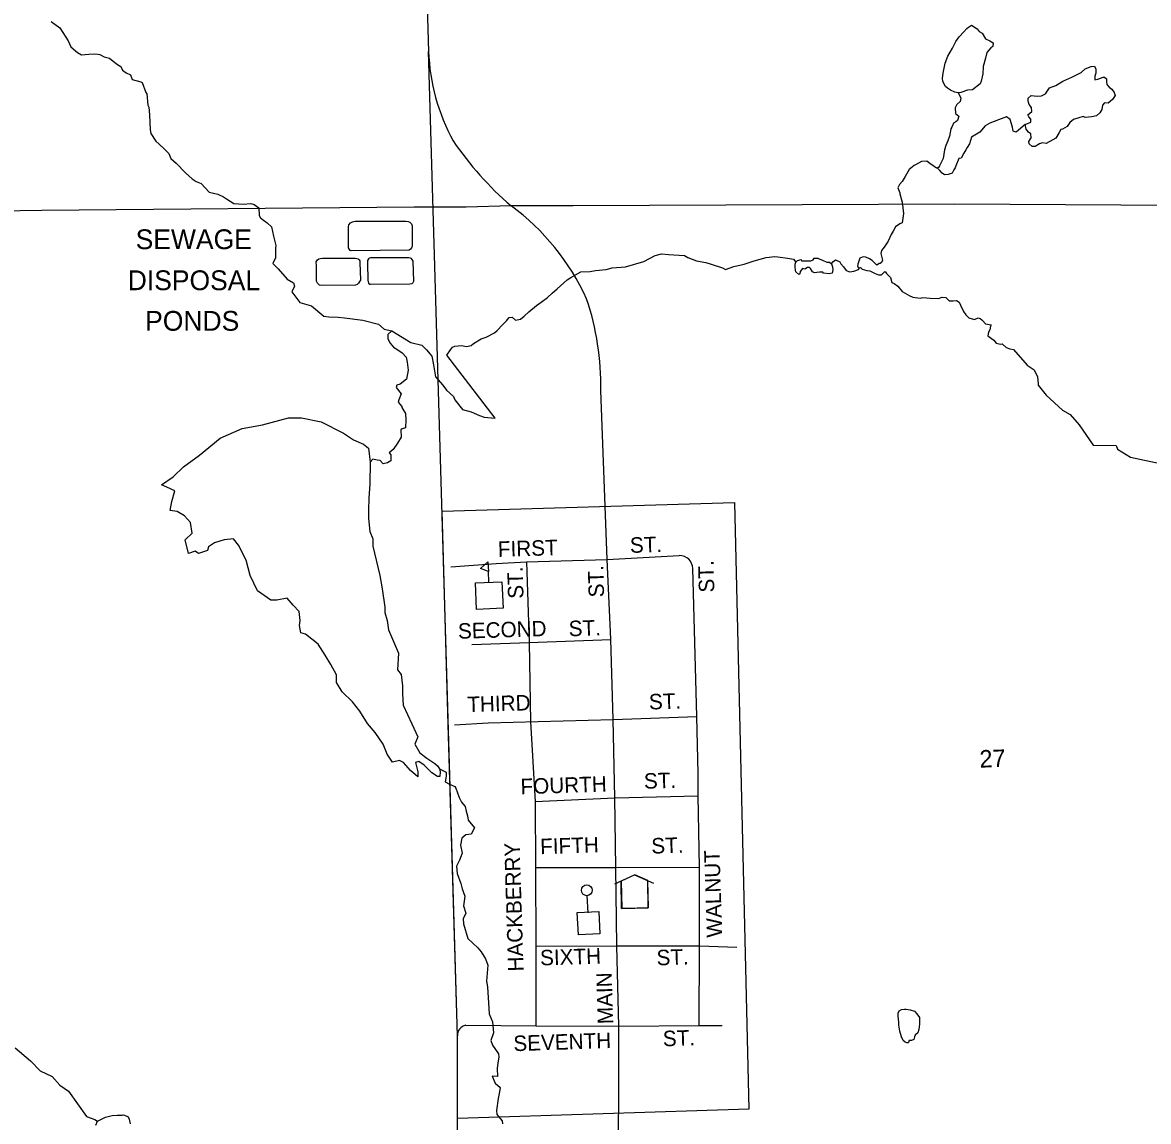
# Model space of a CAD drawing. Extents: x 152.25 to 156.79, y -99.3 to -95.36.
# Drawn here: x 153.66 to 154.627, y -97.601 to -96.657 of the extents above; entities that cross this region are included whole.
import ezdxf

# ---------------------------------------------------------------- set-up
doc = ezdxf.new("R2010")
doc.units = 0
for name, color, linetype in [('PL City City Hall', 7, 'Continuous'), ('PL City City Limits and Fill', 7, 'Continuous'), ('PL City Lakes', 7, 'Continuous'), ('PL City Local Rd Street Names', 7, 'Continuous'), ('PL City Local Roads', 7, 'Continuous'), ('PL City Post Office', 7, 'Continuous'), ('PL City Schools', 7, 'Continuous'), ('PL City Section Lines', 7, 'Continuous'), ('PL City Sewage Disposal', 7, 'Continuous'), ('PL CITY TRIBUTARIES', 7, 'Continuous')]:
    doc.layers.add(name, color=color, linetype=linetype)

msp = doc.modelspace()

# ---------------------------------------------------------------- linework, layer by layer
at = {"layer": 'PL City City Hall'}
for p, q in [((154.16848, -97.39673), (154.18539, -97.38886)), ((154.18539, -97.38886), (154.20169, -97.39608))]:
    msp.add_line(p, q, dxfattribs=at)
for points in [[(154.17803, -97.41773), (154.17426, -97.41781), (154.17382, -97.39429)], [(154.19662, -97.39384), (154.19706, -97.41736), (154.17785, -97.41774)]]:
    msp.add_lwpolyline(points, dxfattribs=at)
msp.add_lwpolyline([(154.18547, -97.3889), (154.1739, -97.39433), (154.17434, -97.41785), (154.19713, -97.4174), (154.19669, -97.39388)], close=True, dxfattribs=at)
at = {"layer": 'PL City City Limits and Fill'}
msp.add_lwpolyline([(154.02001, -97.07643), (154.27126, -97.06898), (154.28358, -97.59031), (154.03324, -97.59831), (154.03322, -97.52736), (154.02538, -97.25968)], close=True, dxfattribs=at)
at = {"layer": 'PL City Lakes'}
for points in [[(154.45452, -96.68581), (154.45856, -96.679), (154.46132, -96.67305), (154.46409, -96.66922), (154.46834, -96.66476), (154.47068, -96.66199), (154.47217, -96.66093), (154.47493, -96.65901), (154.47961, -96.6622), (154.48131, -96.66454), (154.48408, -96.66603), (154.48684, -96.67071), (154.49046, -96.67262), (154.49343, -96.67433), (154.49301, -96.6773), (154.49131, -96.67858), (154.4879, -96.68262), (154.48684, -96.68751), (154.48471, -96.69474), (154.4845, -96.70091), (154.48323, -96.70729), (154.48238, -96.70941), (154.47557, -96.71452), (154.47132, -96.71494), (154.46558, -96.71686), (154.46345, -96.71728), (154.46047, -96.71664), (154.45664, -96.71494), (154.45409, -96.71324), (154.4526, -96.71175), (154.45005, -96.7075), (154.44984, -96.70473), (154.45048, -96.70027), (154.45218, -96.69176)], [(154.5383, -96.71813), (154.54192, -96.71282), (154.54723, -96.7109), (154.55319, -96.70707), (154.56084, -96.70388), (154.56893, -96.69963), (154.57254, -96.69665), (154.57764, -96.69474), (154.58041, -96.69431), (154.58147, -96.69687), (154.58147, -96.70027), (154.58062, -96.70303), (154.58083, -96.70601), (154.58339, -96.70559), (154.58785, -96.70367), (154.58892, -96.70367), (154.59062, -96.70516), (154.59062, -96.70792), (154.59104, -96.71005), (154.59317, -96.71239), (154.59529, -96.71409), (154.59742, -96.71707), (154.59806, -96.71962), (154.59593, -96.72302), (154.5921, -96.72621), (154.58892, -96.72579), (154.58721, -96.72791), (154.58679, -96.73153), (154.58509, -96.73429), (154.58211, -96.73685), (154.57828, -96.73791), (154.57233, -96.73833), (154.57063, -96.7377), (154.56701, -96.73876), (154.56255, -96.74025), (154.55914, -96.74259), (154.55702, -96.7462), (154.55298, -96.74833), (154.55149, -96.74875), (154.55021, -96.75131), (154.54723, -96.7562), (154.54468, -96.75747), (154.53894, -96.76066), (154.53575, -96.76024), (154.5332, -96.76109), (154.52958, -96.76343), (154.52682, -96.76321), (154.52427, -96.76109), (154.52406, -96.75896), (154.52618, -96.75577), (154.52576, -96.75237), (154.52384, -96.75088), (154.52172, -96.74854), (154.52087, -96.74429), (154.52576, -96.74237), (154.52576, -96.73982), (154.52406, -96.73791), (154.52321, -96.73621), (154.52661, -96.73323), (154.52639, -96.72983), (154.52427, -96.72728), (154.52342, -96.7243), (154.52342, -96.72175), (154.52618, -96.71962), (154.53129, -96.72005), (154.5349, -96.71983)], [(154.32637, -96.87318), (154.32391, -96.87103), (154.32353, -96.86941), (154.32337, -96.86657), (154.32345, -96.86449), (154.32384, -96.8628), (154.32522, -96.86126), (154.32853, -96.86049), (154.32876, -96.86141), (154.33299, -96.86164), (154.33414, -96.86141), (154.33668, -96.86149), (154.33883, -96.86057), (154.3396, -96.85934), (154.34275, -96.85934), (154.34444, -96.86003), (154.34675, -96.86087), (154.35044, -96.86257), (154.3529, -96.8628), (154.35467, -96.8641), (154.35552, -96.8668), (154.35559, -96.86926), (154.35506, -96.87203), (154.35259, -96.87256), (154.34775, -96.87203), (154.34698, -96.87118), (154.34429, -96.87118), (154.34198, -96.87156), (154.33991, -96.87195), (154.33821, -96.87095), (154.33652, -96.86803), (154.3356, -96.86718), (154.33406, -96.86718), (154.33152, -96.86864), (154.32953, -96.86826), (154.32768, -96.87056), (154.32737, -96.87279)], [(153.7904, -97.05902), (153.7836, -97.05604), (153.77892, -97.05391), (153.78913, -97.04711), (153.79806, -97.0386), (153.81167, -97.02839), (153.82953, -97.01393), (153.84824, -97.00543), (153.86568, -97.00245), (153.88822, -96.9965), (153.89928, -96.9965), (153.91629, -96.9999), (153.93543, -97.00968), (153.94394, -97.01521), (153.95244, -97.01904), (153.9567, -97.02244), (153.9584, -97.03435), (153.95797, -97.05306), (153.95712, -97.06539), (153.9567, -97.0756), (153.9567, -97.08283), (153.95797, -97.09389), (153.96052, -97.10027), (153.96052, -97.10665), (153.96648, -97.13174), (153.9686, -97.14323), (153.97073, -97.15896), (153.97073, -97.16364), (153.97286, -97.17045), (153.97413, -97.17853), (153.98264, -97.19852), (153.98179, -97.21298), (153.98477, -97.2168), (153.98604, -97.22659), (153.98604, -97.23339), (153.98647, -97.24317), (153.99412, -97.25933), (153.99923, -97.27039), (153.99668, -97.27677), (154.00093, -97.284), (154.00688, -97.28868), (154.01369, -97.29336), (154.01624, -97.29527), (154.01794, -97.29783), (154.01837, -97.30059), (154.01815, -97.30452), (154.01624, -97.30442), (154.01114, -97.30144), (154.00476, -97.29464), (154.00008, -97.29166), (153.9971, -97.29251), (153.99923, -97.30059), (153.99923, -97.30484), (153.99285, -97.29931), (153.98689, -97.29251), (153.98349, -97.29081), (153.97754, -97.29208), (153.97286, -97.28528), (153.96946, -97.27677), (153.96265, -97.26657), (153.95585, -97.25891), (153.94947, -97.24828), (153.94309, -97.2402), (153.93415, -97.23169), (153.92948, -97.22361), (153.92948, -97.21723), (153.92437, -97.2083), (153.91969, -97.20022), (153.91374, -97.19086), (153.90268, -97.18235), (153.89885, -97.18108), (153.89758, -97.1747), (153.898, -97.17045), (153.89715, -97.16279), (153.89205, -97.15726), (153.88695, -97.15131), (153.87801, -97.15301), (153.87291, -97.15301), (153.86143, -97.14493), (153.85505, -97.13174), (153.85165, -97.11856), (153.84527, -97.1058), (153.84101, -97.10027), (153.83293, -97.10112), (153.82443, -97.10367), (153.81932, -97.10708), (153.81847, -97.11048), (153.81082, -97.11303), (153.80784, -97.1109), (153.80231, -97.11303), (153.79933, -97.10112), (153.80529, -97.09559), (153.80401, -97.08624), (153.79891, -97.08071), (153.79253, -97.07688), (153.78657, -97.07603), (153.78785, -97.06837)], [(154.41231, -97.51537), (154.41177, -97.51027), (154.41177, -97.50782), (154.41263, -97.5058), (154.41454, -97.50452), (154.4172, -97.50421), (154.41879, -97.50431), (154.42209, -97.50484), (154.4257, -97.50601), (154.42794, -97.50835), (154.43006, -97.51144), (154.43017, -97.51728), (154.42964, -97.52175), (154.42879, -97.52451), (154.42655, -97.52653), (154.4257, -97.52802), (154.42538, -97.53036), (154.42326, -97.53111), (154.42198, -97.53121), (154.42134, -97.53132), (154.4206, -97.53281), (154.42028, -97.53323), (154.41932, -97.53334), (154.41794, -97.5327), (154.41613, -97.53111), (154.41454, -97.52802), (154.41337, -97.52324), (154.41252, -97.51803)]]:
    msp.add_lwpolyline(points, close=True, dxfattribs=at)
msp.add_lwpolyline([(153.72273, -97.60393), (153.72412, -97.60039), (153.72796, -97.59839), (153.73088, -97.59701), (153.73442, -97.59609), (153.73673, -97.59563), (153.74103, -97.59547), (153.74534, -97.59547), (153.74611, -97.59501), (153.74718, -97.59532), (153.75026, -97.59686), (153.75134, -97.5987), (153.75211, -97.60285)], dxfattribs=at)
at = {"layer": 'PL City Local Roads'}
for points in [[(154.01497, -95.40781), (153.99044, -95.82753), (153.99522, -96.04854), (153.99727, -96.30592), (154.00845, -96.68167)], [(154.65064, -96.81389), (154.46041, -96.81281), (154.13255, -96.81419), (154.07927, -96.81427), (154.04064, -96.81549), (153.996, -96.81535), (153.67625, -96.81823), (153.56365, -96.82003), (153.4956, -96.82067), (153.40447, -96.82492), (153.33079, -96.82854), (153.21415, -96.83449), (153.09315, -96.83992), (153.04488, -96.84279), (153.01681, -96.84513), (152.99756, -96.84598), (152.29998, -96.86113)], [(154.17134, -97.82195), (154.17181, -97.519), (154.17004, -97.45006), (154.16919, -97.38265), (154.16851, -97.32283), (154.16696, -97.25553), (154.16511, -97.18651), (154.16192, -97.11804), (154.15644, -96.9729)], [(154.02757, -97.12432), (154.0664, -97.12151), (154.09266, -97.12007), (154.16192, -97.11804), (154.22382, -97.11477)], [(154.09266, -97.12007), (154.09473, -97.18924), (154.09598, -97.25745), (154.09992, -97.326), (154.10016, -97.38254), (154.10043, -97.45011), (154.10071, -97.51855)], [(154.24086, -97.51847), (154.24112, -97.45001), (154.24108, -97.38223), (154.24004, -97.32106), (154.24005, -97.30175), (154.23876, -97.25296), (154.23538, -97.12578)], [(154.04556, -97.19105), (154.09473, -97.18924), (154.16512, -97.18669)], [(154.03059, -97.26), (154.05967, -97.2583), (154.16696, -97.25553), (154.23876, -97.25296)], [(154.09992, -97.326), (154.16851, -97.32283), (154.24004, -97.32106)], [(154.10016, -97.38254), (154.16919, -97.38265), (154.24108, -97.38223)], [(154.10043, -97.45011), (154.17004, -97.45006), (154.24112, -97.45001), (154.27328, -97.45118)], [(154.04043, -97.51817), (154.10071, -97.51855), (154.17181, -97.519), (154.24086, -97.51847), (154.26058, -97.51832)], [(154.07143, -99.19569), (154.06915, -99.01831), (154.06408, -98.82874), (154.03333, -97.82772), (154.03322, -97.52736)]]:
    msp.add_lwpolyline(points, dxfattribs=at)
for centre, radius, start, end in [((154.18114, -96.67552), 0.1728, 182.03741, 208.71735), ((154.26256, -96.60088), 0.2813, 214.09026, 229.33922), ((153.95863, -96.97863), 0.20388, 24.45614, 53.72117), ((153.91923, -96.96948), 0.23724, 359.17242, 18.49441), ((154.04211, -97.52692), 0.0089, 100.88768, 182.83224)]:
    msp.add_arc(centre, radius, start, end, dxfattribs=at)
msp.add_ellipse((154.22405, -97.12612), major_axis=(-0.00023, 0.01135), ratio=0.998641, start_param=4.719193, end_param=6.283185, dxfattribs=at)
at = {"layer": 'PL City Post Office'}
msp.add_line((154.14549, -97.42145), (154.14476, -97.40658), dxfattribs=at)
msp.add_lwpolyline([(154.13708, -97.44054), (154.13614, -97.42137), (154.1546, -97.42045), (154.15553, -97.43962)], close=True, dxfattribs=at)
msp.add_ellipse((154.14435, -97.40221), major_axis=(0.00329, 0.00329), ratio=0.999029, dxfattribs=at)
at = {"layer": 'PL City Schools'}
msp.add_line((154.06018, -97.13766), (154.0598, -97.12835), dxfattribs=at)
for points in [[(154.0598, -97.12835), (154.05306, -97.12594), (154.05945, -97.11994)], [(154.04966, -97.16088), (154.04873, -97.13814), (154.07146, -97.13718), (154.0724, -97.15992)]]:
    msp.add_lwpolyline(points, close=True, dxfattribs=at)
at = {"layer": 'PL City Section Lines'}
msp.add_lwpolyline([(154.03322, -97.52736), (154.00845, -96.68167)], dxfattribs=at)
at = {"layer": 'PL City Sewage Disposal'}
for points in [[(153.93975, -96.83245), (153.93998, -96.83069), (153.94129, -96.82884), (153.94313, -96.82792), (153.94552, -96.82738), (153.98904, -96.82738), (153.99104, -96.82761), (153.99242, -96.82838), (153.99381, -96.82984), (153.99427, -96.83153), (153.99427, -96.84899), (153.99381, -96.85045), (153.99281, -96.85145), (153.99165, -96.85237), (153.94198, -96.85291), (153.94114, -96.85252), (153.94037, -96.85168), (153.9396, -96.85045)], [(153.91215, -96.86575), (153.91199, -96.86252), (153.91299, -96.86075), (153.91422, -96.85983), (153.91538, -96.85944), (153.9173, -96.85937), (153.92091, -96.85921), (153.94529, -96.85921), (153.94694, -96.85939), (153.94786, -96.85969), (153.94894, -96.86058), (153.94929, -96.86144), (153.94944, -96.863), (153.94982, -96.87805), (153.94913, -96.87936), (153.94821, -96.88074), (153.94721, -96.88197), (153.94575, -96.88243), (153.91645, -96.88282), (153.91469, -96.88236), (153.91299, -96.88066), (153.91223, -96.87905)], [(153.95632, -96.86346), (153.95632, -96.86115), (153.95705, -96.85973), (153.95744, -96.85923), (153.95801, -96.85892), (153.9589, -96.85877), (153.99142, -96.85862), (153.99261, -96.85889), (153.99327, -96.85931), (153.99407, -96.86027), (153.99484, -96.86181), (153.99554, -96.87926), (153.99488, -96.88041), (153.99404, -96.88122), (153.99242, -96.88157), (153.95863, -96.88195), (153.95797, -96.88176), (153.95701, -96.88068), (153.95644, -96.87815)]]:
    msp.add_lwpolyline(points, close=True, dxfattribs=at)
at = {"layer": 'PL CITY TRIBUTARIES'}
for points in [[(153.68436, -96.65594), (153.69174, -96.66148), (153.69882, -96.67255), (153.70112, -96.67763), (153.70697, -96.6827), (153.71035, -96.68455), (153.71666, -96.68393), (153.72189, -96.68378), (153.72435, -96.68409), (153.72619, -96.6844), (153.72988, -96.6864), (153.73204, -96.68701), (153.7345, -96.68747)], [(153.7345, -96.68747), (153.73742, -96.69009), (153.74111, -96.69301), (153.74419, -96.69455), (153.74557, -96.69778), (153.7488, -96.70008), (153.75249, -96.70177), (153.75387, -96.70577), (153.76141, -96.70777), (153.76249, -96.70839), (153.76556, -96.717), (153.76649, -96.71823), (153.76741, -96.72792), (153.76802, -96.72946), (153.76864, -96.73607), (153.76941, -96.74914), (153.76987, -96.75222), (153.77402, -96.75883), (153.77694, -96.76145), (153.78171, -96.7656), (153.78525, -96.76929), (153.78709, -96.7736), (153.79155, -96.7776), (153.79955, -96.7859), (153.8054, -96.79113), (153.80893, -96.79344), (153.81308, -96.79497), (153.81985, -96.80266), (153.82754, -96.8042), (153.83216, -96.80666), (153.83492, -96.8082), (153.84108, -96.81235), (153.84923, -96.81281), (153.85584, -96.81235), (153.85876, -96.81312), (153.86261, -96.81589), (153.86291, -96.8225), (153.86399, -96.82466), (153.86661, -96.82666), (153.86983, -96.82896), (153.87353, -96.83235), (153.87522, -96.84034), (153.87722, -96.84849), (153.87706, -96.85065), (153.87691, -96.85895), (153.8746, -96.86372), (153.87937, -96.86833), (153.88706, -96.87725), (153.89244, -96.88033), (153.89321, -96.88341), (153.8909, -96.88802), (153.89183, -96.8894), (153.89798, -96.8974), (153.90782, -96.90017), (153.91843, -96.90894), (153.92274, -96.90955), (153.93074, -96.90986), (153.93627, -96.91063), (153.95196, -96.91263), (153.96549, -96.91601), (153.97042, -96.92016), (153.97688, -96.9217), (153.99318, -96.93154), (154.00256, -96.934), (154.00671, -96.938), (154.01117, -96.94354), (154.01271, -96.95077), (154.01425, -96.96123), (154.02055, -96.96845), (154.02394, -96.97276), (154.02993, -96.97799), (154.03086, -96.98091), (154.03762, -96.98922), (154.04516, -96.99137), (154.05223, -96.99429), (154.05608, -96.99583), (154.06577, -96.99675), (154.02409, -96.94246), (154.02724, -96.93808), (154.02909, -96.93577), (154.03109, -96.9347), (154.03678, -96.93431), (154.04108, -96.935), (154.04501, -96.93423), (154.04701, -96.93262), (154.05347, -96.92862), (154.058, -96.92724), (154.06515, -96.92347), (154.06731, -96.92139), (154.07192, -96.91663), (154.07538, -96.91309), (154.07769, -96.91017), (154.08038, -96.90978), (154.08322, -96.91255), (154.08738, -96.9117), (154.09061, -96.90901), (154.09468, -96.90548), (154.10114, -96.89978), (154.10529, -96.89702), (154.11045, -96.89294), (154.11452, -96.88917), (154.11875, -96.88548), (154.12736, -96.87779), (154.13052, -96.87587), (154.13913, -96.8711), (154.14713, -96.87064), (154.15174, -96.86972), (154.16097, -96.86895), (154.16627, -96.86741), (154.17773, -96.86657), (154.19334, -96.86211), (154.20295, -96.85688), (154.20864, -96.85557), (154.21464, -96.85603), (154.22818, -96.85695), (154.23125, -96.85864), (154.23863, -96.86157), (154.24663, -96.86295), (154.25124, -96.86434), (154.26078, -96.86756), (154.26339, -96.8691), (154.27078, -96.86633), (154.27954, -96.86434), (154.288, -96.86141), (154.29831, -96.8588), (154.306, -96.85772), (154.3083, -96.85818), (154.31676, -96.85926), (154.32199, -96.86003), (154.32384, -96.8628)], [(154.46345, -96.71728), (154.46563, -96.72161), (154.46502, -96.72454), (154.46225, -96.72715), (154.46087, -96.73007), (154.46117, -96.73499), (154.46394, -96.7373), (154.46271, -96.74099), (154.46133, -96.74207), (154.45933, -96.74315), (154.45794, -96.74668), (154.45702, -96.74807), (154.45594, -96.75453), (154.45441, -96.75852), (154.45287, -96.76237), (154.45148, -96.76606), (154.45041, -96.77375), (154.44918, -96.77606), (154.44733, -96.7799), (154.44641, -96.78144), (154.44487, -96.7819), (154.44272, -96.78052), (154.43903, -96.77806), (154.43657, -96.7759), (154.43195, -96.77621), (154.42657, -96.77898), (154.42565, -96.77959), (154.42134, -96.78313), (154.41796, -96.78898), (154.41534, -96.79344), (154.41304, -96.7959), (154.41165, -96.79897), (154.41319, -96.80313), (154.41319, -96.80389), (154.41519, -96.81112), (154.41627, -96.82081), (154.41534, -96.82896), (154.41319, -96.82989), (154.40965, -96.83219), (154.4075, -96.83604), (154.40565, -96.83896), (154.40319, -96.8445), (154.39981, -96.84972), (154.3975, -96.8528), (154.39689, -96.85526), (154.39766, -96.85864), (154.39827, -96.86095), (154.3975, -96.86295), (154.39643, -96.86372), (154.39535, -96.86372), (154.3935, -96.86526), (154.38935, -96.86111), (154.38704, -96.85988), (154.38412, -96.85849), (154.38166, -96.85803), (154.37889, -96.85911), (154.37705, -96.86449), (154.37689, -96.86633), (154.37859, -96.86764)], [(154.52087, -96.74429), (154.51516, -96.7493), (154.51316, -96.75099), (154.5107, -96.75022), (154.51008, -96.74684), (154.50808, -96.74007), (154.50485, -96.73776), (154.49808, -96.74053), (154.49055, -96.7433), (154.48655, -96.74561), (154.48209, -96.75099), (154.47486, -96.7553), (154.47317, -96.76114), (154.47117, -96.76422), (154.46979, -96.76606), (154.46825, -96.76898), (154.46579, -96.77329), (154.46394, -96.77375), (154.46148, -96.7799), (154.46087, -96.78175), (154.45964, -96.78344), (154.45825, -96.78636), (154.45471, -96.78744), (154.45164, -96.78759), (154.44948, -96.78621), (154.44749, -96.7839), (154.44564, -96.78206)], [(154.35467, -96.8641), (154.35582, -96.86234), (154.35798, -96.86064), (154.35852, -96.86087), (154.36159, -96.86249), (154.36244, -96.86403), (154.36482, -96.8668), (154.36705, -96.86972), (154.37028, -96.87095), (154.37366, -96.87041), (154.37759, -96.86903), (154.37859, -96.86764), (154.37935, -96.86733), (154.38097, -96.86872), (154.38481, -96.86972), (154.38735, -96.87018), (154.38912, -96.87095), (154.39212, -96.87233), (154.39504, -96.87349), (154.3975, -96.87356), (154.40019, -96.8711), (154.4005, -96.87064), (154.40173, -96.87249), (154.40519, -96.87572), (154.4065, -96.88002), (154.40835, -96.88087), (154.4115, -96.88341), (154.41511, -96.88787), (154.42119, -96.89133), (154.42426, -96.89263), (154.4308, -96.89348), (154.43311, -96.89317), (154.43941, -96.89371), (154.44641, -96.89394), (154.44972, -96.89286), (154.45264, -96.89302), (154.45556, -96.89579), (154.45917, -96.89602), (154.46187, -96.89563), (154.46417, -96.89709), (154.46525, -96.89948), (154.46802, -96.90494), (154.46994, -96.90786), (154.47263, -96.91055), (154.47748, -96.91186), (154.48055, -96.91047), (154.48224, -96.91101), (154.48378, -96.91217), (154.48463, -96.91316), (154.48686, -96.9157), (154.49155, -96.91639), (154.49124, -96.9177), (154.49062, -96.9207), (154.48939, -96.92278), (154.48878, -96.92601), (154.49409, -96.92962), (154.49601, -96.93231), (154.49962, -96.933), (154.50108, -96.93277), (154.50454, -96.93585), (154.5077, -96.937), (154.51085, -96.93762), (154.52269, -96.95108), (154.52854, -96.95507), (154.53161, -96.96123), (154.53192, -96.96707), (154.53192, -96.9683), (154.53899, -96.97691), (154.55283, -96.98983), (154.5596, -96.99352), (154.56729, -97.00244), (154.57929, -97.01997), (154.59897, -97.02028), (154.6002, -97.02336), (154.61128, -97.03013), (154.63681, -97.03566)], [(153.97688, -96.9217), (153.97334, -96.92478), (153.97334, -96.92862), (153.97549, -96.93216), (153.97826, -96.9357), (153.98118, -96.93754), (153.98564, -96.94062), (153.98918, -96.94415), (153.98995, -96.94861), (153.99102, -96.95554), (153.98949, -96.96307), (153.98395, -96.96738), (153.98118, -96.96845), (153.98057, -96.9703), (153.98487, -96.97584), (153.98303, -96.98091), (153.98226, -96.98291), (153.98549, -96.9866), (153.98533, -96.98752), (153.98856, -96.9926), (153.98903, -96.99814), (153.98856, -97.0049), (153.9858, -97.00583), (153.98457, -97.00675), (153.98487, -97.0129), (153.98164, -97.01828), (153.97795, -97.02351), (153.97457, -97.02643), (153.97595, -97.02813), (153.97595, -97.03336), (153.97318, -97.03505), (153.96934, -97.03582), (153.96673, -97.03305), (153.96426, -97.03274), (153.96057, -97.03197), (153.9584, -97.03435)], [(154.01794, -97.29783), (154.02357, -97.30065), (154.02342, -97.30419), (154.0228, -97.30911), (154.02634, -97.31111), (154.03111, -97.31295), (154.03188, -97.31449), (154.03464, -97.32249), (154.03664, -97.32649), (154.03987, -97.33033), (154.0408, -97.33433), (154.04187, -97.33817), (154.04249, -97.34202), (154.04802, -97.34863), (154.0451, -97.35402), (154.04049, -97.35463), (154.03695, -97.3574), (154.03587, -97.36355), (154.03741, -97.37032), (154.03511, -97.37647), (154.03234, -97.38139), (154.03311, -97.3877), (154.03618, -97.39646), (154.03726, -97.40092), (154.03972, -97.40723), (154.0391, -97.41169), (154.03849, -97.41569), (154.04033, -97.42199), (154.03818, -97.42661), (154.03849, -97.43091), (154.04203, -97.44368), (154.05079, -97.45152), (154.05356, -97.45506), (154.05725, -97.46106), (154.05925, -97.46644), (154.05833, -97.48013), (154.05894, -97.48505), (154.06048, -97.50827), (154.06325, -97.51519), (154.06433, -97.52457), (154.06187, -97.53134), (154.06325, -97.53519), (154.06863, -97.54257), (154.06879, -97.54564), (154.06802, -97.55041), (154.0674, -97.55533), (154.06771, -97.56225), (154.06294, -97.56179), (154.06556, -97.56779), (154.06986, -97.57163), (154.0694, -97.57533), (154.06817, -97.58117), (154.06679, -97.59132), (154.06694, -97.59486), (154.07171, -97.60024), (154.07186, -97.60285)], [(153.65337, -97.53765), (153.6666, -97.54872), (153.6749, -97.55733), (153.68505, -97.56225), (153.69182, -97.56964), (153.6992, -97.57486), (153.70689, -97.58563), (153.71458, -97.5964), (153.72165, -97.59916), (153.72412, -97.60039)]]:
    msp.add_lwpolyline(points, dxfattribs=at)

# ---------------------------------------------------------------- texts
at = {"layer": 'PL City Local Rd Street Names'}
for s, rotation, p in [('FIRST', 1.76193, (154.06816, -97.11586)), ('ST.', 1.76542, (154.18158, -97.11244)), ('ST.', 91.72326, (154.25396, -97.14627)), ('ST.', 91.71619, (154.09004, -97.1516)), ('ST.', 91.72001, (154.15928, -97.15041)), ('SECOND', 1.77506, (154.03389, -97.18621)), ('ST.', 1.77747, (154.12897, -97.18407)), ('THIRD', 1.78848, (154.04186, -97.24926)), ('ST.', 1.79962, (154.19793, -97.24698)), ('FOURTH', 1.8064, (154.0876, -97.31973)), ('ST.', 1.81675, (154.19363, -97.31505)), ('HACKBERRY', 91.78116, (154.0901, -97.47178)), ('FIFTH', 1.82221, (154.10447, -97.37124)), ('ST.', 1.83519, (154.19998, -97.37075)), ('WALNUT', 91.80691, (154.26074, -97.44256)), ('SIXTH', 1.84717, (154.10442, -97.46682)), ('ST.', 1.8667, (154.20449, -97.46677)), ('MAIN', 91.81088, (154.16708, -97.51697)), ('SEVENTH', 1.85539, (154.08149, -97.54044)), ('ST.', 1.89024, (154.20987, -97.53628))]:
    msp.add_text(s, height=0.0133, rotation=rotation, dxfattribs=at).set_placement(p)
at = {"layer": 'PL City Section Lines'}
msp.add_text('27', height=0.015, rotation=1.84661, dxfattribs=at).set_placement((154.48191, -97.29689))
at = {"layer": 'PL City Sewage Disposal'}
for s, p in [('SEWAGE', (153.75683, -96.8515)), ('DISPOSAL', (153.75002, -96.88673)), ('PONDS', (153.76498, -96.92158))]:
    msp.add_text(s, height=0.017, dxfattribs=at).set_placement(p)

doc.saveas('drawing.dxf')
